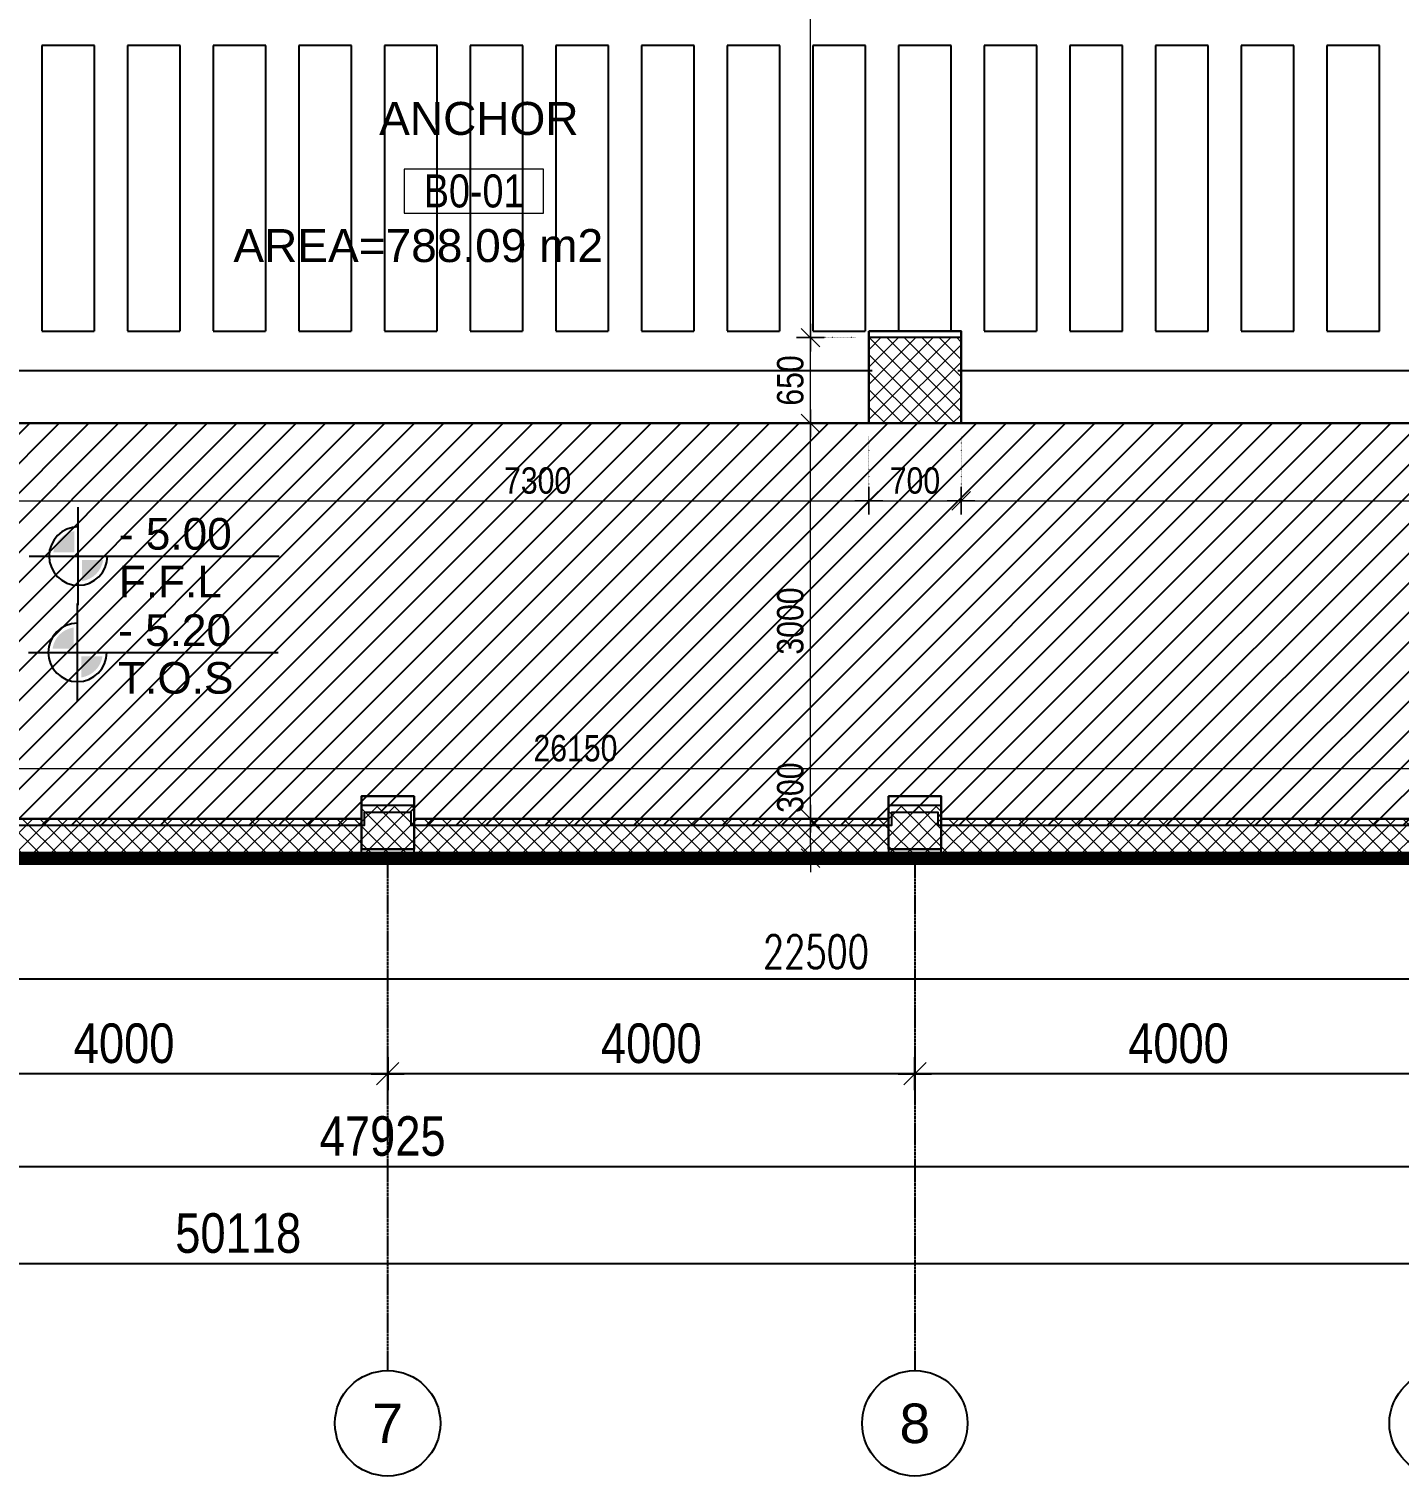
# Model space of a CAD drawing. Header units: inches. Extents: x 676944 to 1044153, y 326920 to 502369.
# Drawn here: x 721926 to 732321, y 361923 to 372902 of the extents above; entities that cross this region are included whole.
import ezdxf
from ezdxf.enums import TextEntityAlignment as Align

# ---------------------------------------------------------------- set-up
doc = ezdxf.new("R2010")
doc.units = ezdxf.units.IN
doc.header["$MEASUREMENT"] = 0
for name, pattern in [('CENTER', [50.8, 31.75, -6.35, 6.35, -6.35]), ('DASHED2', [9.525, 6.35, -3.175]), ('DOT2', [3.175, 0, -3.175]), ('HIDDEN', [9.525, 6.35, -3.175])]:
    doc.linetypes.add(name, pattern=pattern)
for name, color, linetype, lineweight in [('A-DIMENSION', 7, 'Continuous', 9), ('A-LEASING LINE', 7, 'DASHED2', 9), ('A-LEASING NUMBER', 130, 'Continuous', 9), ('A-LEVEL', 181, 'Continuous', 9), ('A-LEVEL-CON', 74, 'Continuous', 9), ('A-LEVEL-FFL', 181, 'Continuous', 9), ('wall hatch', 252, 'Continuous', 0)]:
    doc.layers.add(name, color=color, linetype=linetype, lineweight=lineweight)
for name, color, linetype in [('Axis', 9, 'CENTER'), ('dim-axis', 15, 'Continuous'), ('LEVELS', 181, 'Continuous'), ('S-BEAM', 2, 'Continuous'), ('S-COL', 210, 'Continuous'), ('S-COL-1', 7, 'Continuous'), ('S-HAT', 45, 'Continuous'), ('S-RIBS', 43, 'HIDDEN'), ('S-WALL', 1, 'Continuous'), ('TEXT', 181, 'Continuous')]:
    doc.layers.add(name, color=color, linetype=linetype)
doc.styles.add('Arch-Dim', font='romans.shx', dxfattribs={"width": 0.75})
doc.styles.add('ARIAL', font='ARIALN.TTF')
doc.styles.get("Standard").update_dxf_attribs({"font": 'arial.ttf'})
doc.styles.add('style1', font='arial.ttf')
doc.dimstyles.new('Annotative', dxfattribs={"dimscale": 100, "dimtxt": 2.5, "dimasz": 1.5, "dimexe": 1.5, "dimexo": 1.5, "dimgap": 0.8, "dimtad": 1, "dimdec": 0, "dimzin": 3, "dimdsep": 46, "dimtxsty": 'Arch-Dim', "dimblk": 'ARCHTICK', "dimcen": 2.5, "dimazin": 2, "dimtfac": 0.75, "dimtdec": 0, "dimtix": 1, "dimtmove": 2, "dimatfit": 3, "dimfxl": 1, "dimtolj": 1, "dimtzin": 0, "dimarcsym": 0})
doc.dimstyles.new('DIM-100', dxfattribs={"dimscale": 150, "dimtxt": 2, "dimasz": 1, "dimexe": 0.75, "dimexo": 1, "dimgap": 0.5, "dimtad": 1, "dimdec": 0, "dimzin": 11, "dimdsep": 46, "dimtxsty": 'ARIAL', "dimblk": 'R', "dimcen": 2.5, "dimdle": 1, "dimclrd": 256, "dimclre": 256, "dimclrt": 256, "dimazin": 0, "dimtfac": 1, "dimtdec": 0, "dimtix": 1, "dimtmove": 2, "dimatfit": 3, "dimldrblk": 'R', "dimtolj": 1, "dimtzin": 3, "dimlwd": -1, "dimlwe": 13, "dimarcsym": 0})
doc.dimstyles.get("Standard").update_dxf_attribs({"dimtxt": 0.18, "dimasz": 0.18, "dimexe": 0.18, "dimexo": 0.0625, "dimgap": 0.09, "dimtad": 0, "dimtih": 1, "dimtoh": 1, "dimdec": 4, "dimzin": 0, "dimdsep": 46, "dimtxsty": 'Standard', "dimcen": 0.09, "dimadec": 0, "dimazin": 0, "dimtfac": 1, "dimtdec": 4, "dimtofl": 0, "dimtmove": 0, "dimatfit": 3, "dimfxl": 1, "dimtolj": 1, "dimtzin": 0, "dimarcsym": 0})
pattern_1 = [(45, (190988.5, 110389.5), (-66.291261, 66.291261), []), (135, (190988.5, 110389.5), (-66.291261, -66.291261), [])]

# ---------------------------------------------------------------- blocks, each defined once
blk = doc.blocks.new('LEASING')
at = {"layer": 'A-LEASING NUMBER'}
blk.add_lwpolyline([(0, 0), (1057, 0), (1057, 336), (0, 336)], close=True, dxfattribs=at)
at = {"layer": 'A-LEASING NUMBER', "style": 'ARIAL'}
blk.add_attdef('4TH-01', text='', height=250, dxfattribs=at).set_placement((530, 170), align=Align.MIDDLE_CENTER)
blk = doc.blocks.new('level')
at = {"layer": 'LEVELS'}
for points in [[(42.7, 3.7), (22.8, 3.7, -0.325023), (42.7, 23.7)], [(70.2, -3.7), (50.2, -3.7), (50.2, -23.7, 0.325023)]]:
    blk.add_hatch(color=256, dxfattribs=at).paths.add_polyline_path(points)
for p, q in [((46.5, -46.5), (46.5, 46.5)), ((0, 0), (236.9, 0))]:
    blk.add_line(p, q, dxfattribs=at)
blk.add_arc((46.5, 0), 27.7, 90, 0, dxfattribs=at)
at = {"layer": 'LEVELS', "style": 'style1', "flags": 8}
for tag, p in [('+0.00', (85, 6.1)), ('F.F.L', (85, -39.1))]:
    blk.add_attdef(tag, p, '', height=30, dxfattribs=at)
blk = doc.blocks.new('R')
for p, q in [((0, -1.05), (0, 1.05)), ((-1.05, 0), (1.05, 0))]:
    blk.add_line(p, q)
at = {"color": 4, "lineweight": 13}
blk.add_line((-0.707, -0.707), (0.707, 0.707), dxfattribs=at)
blk = doc.blocks.new('*D185')
at = {"layer": 'A-DIMENSION', "linetype": 'DOT2', "lineweight": 13, "transparency": 16777216}
for p, q in [((720998, 369810), (720998, 369248)), ((728298, 369810), (728298, 369248))]:
    blk.add_line(p, q, dxfattribs=at)
at = {"layer": 'A-DIMENSION', "transparency": 16777216}
blk.add_line((721098, 369323), (728198, 369323), dxfattribs=at)
at = {"layer": 'Defpoints', "color": 0, "transparency": 16777216}
for p in [(720998, 369910), (728298, 369910), (728298, 369323)]:
    blk.add_point(p, dxfattribs=at)
at = {"layer": 'A-DIMENSION', "transparency": 16777216, "xscale": 100, "yscale": 100, "zscale": 100, "rotation": 180}
blk.add_blockref('R', (720998, 369323), dxfattribs=at)
at = {"layer": 'A-DIMENSION', "transparency": 16777216, "xscale": 100, "yscale": 100, "zscale": 100}
blk.add_blockref('R', (728298, 369323), dxfattribs=at)
at = {"layer": 'A-DIMENSION', "transparency": 16777216, "insert": (725785, 369475), "char_height": 200, "attachment_point": 5, "style": 'ARIAL'}
blk.add_mtext('\\A1;7300', dxfattribs=at)
blk = doc.blocks.new('*D186')
at = {"layer": 'A-DIMENSION', "linetype": 'DOT2', "lineweight": 13, "transparency": 16777216}
for p, q in [((728298, 369810), (728298, 369248)), ((728998, 369810), (728998, 369248))]:
    blk.add_line(p, q, dxfattribs=at)
at = {"layer": 'A-DIMENSION', "transparency": 16777216}
blk.add_line((728398, 369323), (728898, 369323), dxfattribs=at)
at = {"layer": 'Defpoints', "color": 0, "transparency": 16777216}
for p in [(728298, 369910), (728998, 369910), (728998, 369323)]:
    blk.add_point(p, dxfattribs=at)
at = {"layer": 'A-DIMENSION', "transparency": 16777216, "xscale": 100, "yscale": 100, "zscale": 100, "rotation": 180}
blk.add_blockref('R', (728298, 369323), dxfattribs=at)
at = {"layer": 'A-DIMENSION', "transparency": 16777216, "xscale": 100, "yscale": 100, "zscale": 100}
blk.add_blockref('R', (728998, 369323), dxfattribs=at)
at = {"layer": 'A-DIMENSION', "transparency": 16777216, "insert": (728648, 369475), "char_height": 200, "attachment_point": 5, "style": 'ARIAL'}
blk.add_mtext('\\A1;700', dxfattribs=at)
blk = doc.blocks.new('*D187')
at = {"layer": 'A-DIMENSION', "linetype": 'DOT2', "lineweight": 13, "transparency": 16777216}
for p, q in [((728998, 369810), (728998, 369248)), ((736298, 369810), (736298, 369248))]:
    blk.add_line(p, q, dxfattribs=at)
at = {"layer": 'A-DIMENSION', "transparency": 16777216}
blk.add_line((729098, 369323), (736198, 369323), dxfattribs=at)
at = {"layer": 'Defpoints', "color": 0, "transparency": 16777216}
for p in [(728998, 369910), (736298, 369910), (736298, 369323)]:
    blk.add_point(p, dxfattribs=at)
at = {"layer": 'A-DIMENSION', "transparency": 16777216, "xscale": 100, "yscale": 100, "zscale": 100, "rotation": 180}
blk.add_blockref('R', (728998, 369323), dxfattribs=at)
at = {"layer": 'A-DIMENSION', "transparency": 16777216, "xscale": 100, "yscale": 100, "zscale": 100}
blk.add_blockref('R', (736298, 369323), dxfattribs=at)
at = {"layer": 'A-DIMENSION', "transparency": 16777216, "insert": (732648, 369475), "char_height": 200, "attachment_point": 5, "style": 'ARIAL'}
blk.add_mtext('\\A1;7300', dxfattribs=at)
blk = doc.blocks.new('*D223')
at = {"layer": 'A-DIMENSION', "linetype": 'DOT2', "lineweight": 13, "transparency": 16777216}
for p, q in [((727882, 366910), (727930, 366910)), ((727882, 366610), (727930, 366610))]:
    blk.add_line(p, q, dxfattribs=at)
at = {"layer": 'A-DIMENSION', "transparency": 16777216}
blk.add_line((727855, 366710), (727855, 366810), dxfattribs=at)
at = {"layer": 'Defpoints', "color": 0, "transparency": 16777216}
for p in [(727782, 366910), (727855, 366910), (727782, 366610)]:
    blk.add_point(p, dxfattribs=at)
at = {"layer": 'A-DIMENSION', "transparency": 16777216, "xscale": 100, "yscale": 100, "zscale": 100}
for p, rotation in [((727855, 366910), 90), ((727855, 366610), 270)]:
    blk.add_blockref('R', p, dxfattribs=dict(at, rotation=rotation))
at = {"layer": 'A-DIMENSION', "transparency": 16777216, "insert": (727703, 367146), "char_height": 200, "attachment_point": 5, "rotation": 90, "style": 'ARIAL'}
blk.add_mtext('\\A1;300', dxfattribs=at)
blk = doc.blocks.new('*D224')
at = {"layer": 'A-DIMENSION', "linetype": 'DOT2', "lineweight": 13, "transparency": 16777216}
for p, q in [((728198, 369910), (727780, 369910)), ((727882, 366910), (727930, 366910))]:
    blk.add_line(p, q, dxfattribs=at)
at = {"layer": 'A-DIMENSION', "transparency": 16777216}
blk.add_line((727855, 367010), (727855, 369810), dxfattribs=at)
at = {"layer": 'Defpoints', "color": 0, "transparency": 16777216}
for p in [(727855, 369910), (728298, 369910), (727782, 366910)]:
    blk.add_point(p, dxfattribs=at)
at = {"layer": 'A-DIMENSION', "transparency": 16777216, "xscale": 100, "yscale": 100, "zscale": 100}
for p, rotation in [((727855, 369910), 90), ((727855, 366910), 270)]:
    blk.add_blockref('R', p, dxfattribs=dict(at, rotation=rotation))
at = {"layer": 'A-DIMENSION', "transparency": 16777216, "insert": (727703, 368410), "char_height": 200, "attachment_point": 5, "rotation": 90, "style": 'ARIAL'}
blk.add_mtext('\\A1;3000', dxfattribs=at)
blk = doc.blocks.new('*D225')
at = {"layer": 'A-DIMENSION', "linetype": 'DOT2', "lineweight": 13, "transparency": 16777216}
for p, q in [((728198, 370560), (727780, 370560)), ((728198, 369910), (727780, 369910))]:
    blk.add_line(p, q, dxfattribs=at)
at = {"layer": 'A-DIMENSION', "transparency": 16777216}
blk.add_line((727855, 370010), (727855, 370460), dxfattribs=at)
at = {"layer": 'Defpoints', "color": 0, "transparency": 16777216}
for p in [(727855, 370560), (728298, 370560), (728298, 369910)]:
    blk.add_point(p, dxfattribs=at)
at = {"layer": 'A-DIMENSION', "transparency": 16777216, "xscale": 100, "yscale": 100, "zscale": 100}
for p, rotation in [((727855, 370560), 90), ((727855, 369910), 270)]:
    blk.add_blockref('R', p, dxfattribs=dict(at, rotation=rotation))
at = {"layer": 'A-DIMENSION', "transparency": 16777216, "insert": (727703, 370235), "char_height": 200, "attachment_point": 5, "rotation": 90, "style": 'ARIAL'}
blk.add_mtext('\\A1;650', dxfattribs=at)
blk = doc.blocks.new('*D226')
at = {"layer": 'A-DIMENSION', "linetype": 'DOT2', "lineweight": 13, "transparency": 16777216}
for p, q in [((727298, 377710), (727930, 377710)), ((728198, 370560), (727780, 370560))]:
    blk.add_line(p, q, dxfattribs=at)
at = {"layer": 'A-DIMENSION', "transparency": 16777216}
blk.add_line((727855, 370660), (727855, 377610), dxfattribs=at)
at = {"layer": 'Defpoints', "color": 0, "transparency": 16777216}
for p in [(727198, 377710), (727855, 377710), (728298, 370560)]:
    blk.add_point(p, dxfattribs=at)
at = {"layer": 'A-DIMENSION', "transparency": 16777216, "xscale": 100, "yscale": 100, "zscale": 100}
for p, rotation in [((727855, 377710), 90), ((727855, 370560), 270)]:
    blk.add_blockref('R', p, dxfattribs=dict(at, rotation=rotation))
at = {"layer": 'A-DIMENSION', "transparency": 16777216, "insert": (727703, 374135), "char_height": 200, "attachment_point": 5, "rotation": 90, "style": 'ARIAL'}
blk.add_mtext('\\A1;7150', dxfattribs=at)
blk = doc.blocks.new('*D235')
at = {"layer": 'A-DIMENSION', "linetype": 'DOT2', "lineweight": 13, "transparency": 16777216}
for p, q in [((712997, 367392), (712997, 367367)), ((739147, 367185), (739147, 367367))]:
    blk.add_line(p, q, dxfattribs=at)
at = {"layer": 'A-DIMENSION', "transparency": 16777216}
blk.add_line((713097, 367292), (739047, 367292), dxfattribs=at)
at = {"layer": 'Defpoints', "color": 0, "transparency": 16777216}
for p in [(712997, 367292), (739147, 367292), (739147, 367085)]:
    blk.add_point(p, dxfattribs=at)
at = {"layer": 'A-DIMENSION', "transparency": 16777216, "xscale": 100, "yscale": 100, "zscale": 100, "rotation": 180}
blk.add_blockref('R', (712997, 367292), dxfattribs=at)
at = {"layer": 'A-DIMENSION', "transparency": 16777216, "xscale": 100, "yscale": 100, "zscale": 100}
blk.add_blockref('R', (739147, 367292), dxfattribs=at)
at = {"layer": 'A-DIMENSION', "transparency": 16777216, "insert": (726072, 367444), "char_height": 200, "attachment_point": 5, "style": 'ARIAL'}
blk.add_mtext('\\A1;26150', dxfattribs=at)
blk = doc.blocks.new('_ArchTick')
at = {"color": 0, "linetype": 'ByBlock', "const_width": 0.15}
blk.add_lwpolyline([(-0.5, -0.5), (0.5, 0.5)], dxfattribs=at)
blk = doc.blocks.new('*D236')
at = {"layer": 'A-DIMENSION', "color": 0, "lineweight": -2, "transparency": 16777216}
for p, q in [((716647, 365775), (716647, 365546)), ((739147, 365775), (739147, 365546)), ((716647, 365696), (739147, 365696))]:
    blk.add_line(p, q, dxfattribs=at)
at = {"layer": 'Defpoints', "color": 0, "transparency": 16777216}
for p in [(716647, 365925), (739147, 365925), (739147, 365696)]:
    blk.add_point(p, dxfattribs=at)
at = {"layer": 'A-DIMENSION', "color": 0, "lineweight": -2, "transparency": 16777216, "xscale": 150, "yscale": 150, "zscale": 150, "rotation": 180}
blk.add_blockref('_ArchTick', (716647, 365696), dxfattribs=at)
at = {"layer": 'A-DIMENSION', "color": 0, "lineweight": -2, "transparency": 16777216, "xscale": 150, "yscale": 150, "zscale": 150}
blk.add_blockref('_ArchTick', (739147, 365696), dxfattribs=at)
at = {"layer": 'A-DIMENSION', "color": 0, "transparency": 16777216, "insert": (727897, 365901), "char_height": 250, "attachment_point": 5, "style": 'Arch-Dim'}
blk.add_mtext('\\A1;22500', dxfattribs=at)
blk = doc.blocks.new('*D239')
at = {"layer": 'A-DIMENSION', "color": 0, "lineweight": -2, "transparency": 16777216}
for p, q in [((716647, 365775), (716647, 365546)), ((739147, 365775), (739147, 365546)), ((716647, 365696), (739147, 365696))]:
    blk.add_line(p, q, dxfattribs=at)
at = {"layer": 'Defpoints', "color": 0, "transparency": 16777216}
for p in [(716647, 365925), (739147, 365925), (739147, 365696)]:
    blk.add_point(p, dxfattribs=at)
at = {"layer": 'A-DIMENSION', "color": 0, "lineweight": -2, "transparency": 16777216, "xscale": 150, "yscale": 150, "zscale": 150, "rotation": 180}
blk.add_blockref('_ArchTick', (716647, 365696), dxfattribs=at)
at = {"layer": 'A-DIMENSION', "color": 0, "lineweight": -2, "transparency": 16777216, "xscale": 150, "yscale": 150, "zscale": 150}
blk.add_blockref('_ArchTick', (739147, 365696), dxfattribs=at)
at = {"layer": 'A-DIMENSION', "color": 0, "transparency": 16777216, "insert": (727897, 365901), "char_height": 250, "attachment_point": 5, "style": 'Arch-Dim'}
blk.add_mtext('\\A1;22500', dxfattribs=at)
blk = doc.blocks.new('SDFGBS')
at = {"color": 254, "linetype": 'Continuous', "ltscale": 100}
blk.add_lwpolyline([(548358.7, 199352.4), (548358.7, 205055.3), (548158.7, 205052.4), (546609.2, 205052.4), (546609.2, 211052.4), (542748.5, 211052.4), (542748.5, 217853.6), (543751.9, 217706.5), (543785.2, 217903.8), (544329.2, 221715.1), (545372.1, 229020.7), (545414.4, 229317.7), (509749.2, 234378), (508982.7, 222668.9), (530759.5, 219560.9), (530757.7, 213002.3), (529859.4, 213002.3), (529859.4, 212802.4), (529859.4, 209552.4), (521809.4, 209552.4), (521809.4, 209352.4), (521809.4, 199352.4), (548358.7, 199352.4)], dxfattribs=at)
at = {"layer": 'S-WALL', "color": 254}
blk.add_lwpolyline([(509749.2, 234378), (509749.2, 234378), (507454.1, 199352.4), (557584.1, 199352.4), (559375.7, 227295.1), (545410.2, 229288.3)], dxfattribs=at)
blk = doc.blocks.new('*D359')
at = {"layer": 'Defpoints', "color": 0, "transparency": 16777216}
for p in [(251664, 412600), (203739, 412524), (251664, 412524)]:
    blk.add_point(p, dxfattribs=at)
at = {"layer": 'dim-axis', "linetype": 'DOT2', "lineweight": 13, "transparency": 16777216}
for p, q in [((203739, 412674), (203739, 412712)), ((251664, 412674), (251664, 412712))]:
    blk.add_line(p, q, dxfattribs=at)
at = {"layer": 'dim-axis', "transparency": 16777216}
blk.add_line((203859, 412600), (251544, 412600), dxfattribs=at)
at = {"layer": 'dim-axis', "transparency": 16777216, "xscale": 120, "yscale": 120, "zscale": 120, "rotation": 180}
blk.add_blockref('R', (203739, 412600), dxfattribs=at)
at = {"layer": 'dim-axis', "transparency": 16777216, "xscale": 120, "yscale": 120, "zscale": 120}
blk.add_blockref('R', (251664, 412600), dxfattribs=at)
at = {"layer": 'dim-axis', "transparency": 16777216, "insert": (227701, 412828), "char_height": 300, "attachment_point": 5, "style": 'ARIAL'}
blk.add_mtext('\\A1;47925', dxfattribs=at)
blk = doc.blocks.new('*D360')
at = {"layer": 'Defpoints', "color": 0, "transparency": 16777216}
for p in [(251664, 411864), (201546, 411788), (251664, 411788)]:
    blk.add_point(p, dxfattribs=at)
at = {"layer": 'dim-axis', "linetype": 'DOT2', "lineweight": 13, "transparency": 16777216}
for p, q in [((201546, 411938), (201546, 411976)), ((251664, 411938), (251664, 411976))]:
    blk.add_line(p, q, dxfattribs=at)
at = {"layer": 'dim-axis', "transparency": 16777216}
blk.add_line((201666, 411864), (251544, 411864), dxfattribs=at)
at = {"layer": 'dim-axis', "transparency": 16777216, "xscale": 120, "yscale": 120, "zscale": 120, "rotation": 180}
blk.add_blockref('R', (201546, 411864), dxfattribs=at)
at = {"layer": 'dim-axis', "transparency": 16777216, "xscale": 120, "yscale": 120, "zscale": 120}
blk.add_blockref('R', (251664, 411864), dxfattribs=at)
at = {"layer": 'dim-axis', "transparency": 16777216, "insert": (226605, 412092), "char_height": 300, "attachment_point": 5, "style": 'ARIAL'}
blk.add_mtext('\\A1;50118', dxfattribs=at)
blk = doc.blocks.new('*D361')
at = {"layer": 'Defpoints', "color": 0, "transparency": 16777216}
for p in [(231739, 414252), (235739, 414252), (231739, 413303)]:
    blk.add_point(p, dxfattribs=at)
at = {"layer": 'dim-axis', "linetype": 'DOT2', "lineweight": 13, "transparency": 16777216}
for p, q in [((231739, 414102), (231739, 413191)), ((235739, 414102), (235739, 413191))]:
    blk.add_line(p, q, dxfattribs=at)
at = {"layer": 'dim-axis', "transparency": 16777216}
blk.add_line((235619, 413303), (231859, 413303), dxfattribs=at)
at = {"layer": 'dim-axis', "transparency": 16777216, "xscale": 120, "yscale": 120, "zscale": 120, "rotation": 180}
blk.add_blockref('R', (231739, 413303), dxfattribs=at)
at = {"layer": 'dim-axis', "transparency": 16777216, "xscale": 120, "yscale": 120, "zscale": 120}
blk.add_blockref('R', (235739, 413303), dxfattribs=at)
at = {"layer": 'dim-axis', "transparency": 16777216, "insert": (233739, 413532), "char_height": 300, "attachment_point": 5, "style": 'ARIAL'}
blk.add_mtext('\\A1;4000', dxfattribs=at)
blk = doc.blocks.new('*D362')
at = {"layer": 'Defpoints', "color": 0, "transparency": 16777216}
for p in [(227739, 414252), (231739, 414252), (227739, 413303)]:
    blk.add_point(p, dxfattribs=at)
at = {"layer": 'dim-axis', "linetype": 'DOT2', "lineweight": 13, "transparency": 16777216}
for p, q in [((227739, 414102), (227739, 413191)), ((231739, 414102), (231739, 413191))]:
    blk.add_line(p, q, dxfattribs=at)
at = {"layer": 'dim-axis', "transparency": 16777216}
blk.add_line((231619, 413303), (227859, 413303), dxfattribs=at)
at = {"layer": 'dim-axis', "transparency": 16777216, "xscale": 120, "yscale": 120, "zscale": 120, "rotation": 180}
blk.add_blockref('R', (227739, 413303), dxfattribs=at)
at = {"layer": 'dim-axis', "transparency": 16777216, "xscale": 120, "yscale": 120, "zscale": 120}
blk.add_blockref('R', (231739, 413303), dxfattribs=at)
at = {"layer": 'dim-axis', "transparency": 16777216, "insert": (229739, 413532), "char_height": 300, "attachment_point": 5, "style": 'ARIAL'}
blk.add_mtext('\\A1;4000', dxfattribs=at)
blk = doc.blocks.new('*D363')
at = {"layer": 'Defpoints', "color": 0, "transparency": 16777216}
for p in [(223739, 414252), (227739, 414252), (223739, 413303)]:
    blk.add_point(p, dxfattribs=at)
at = {"layer": 'dim-axis', "linetype": 'DOT2', "lineweight": 13, "transparency": 16777216}
for p, q in [((223739, 414102), (223739, 413191)), ((227739, 414102), (227739, 413191))]:
    blk.add_line(p, q, dxfattribs=at)
at = {"layer": 'dim-axis', "transparency": 16777216}
blk.add_line((227619, 413303), (223859, 413303), dxfattribs=at)
at = {"layer": 'dim-axis', "transparency": 16777216, "xscale": 120, "yscale": 120, "zscale": 120, "rotation": 180}
blk.add_blockref('R', (223739, 413303), dxfattribs=at)
at = {"layer": 'dim-axis', "transparency": 16777216, "xscale": 120, "yscale": 120, "zscale": 120}
blk.add_blockref('R', (227739, 413303), dxfattribs=at)
at = {"layer": 'dim-axis', "transparency": 16777216, "insert": (225739, 413532), "char_height": 300, "attachment_point": 5, "style": 'ARIAL'}
blk.add_mtext('\\A1;4000', dxfattribs=at)
blk = doc.blocks.new('CEILING PLAN')
at = {"layer": 'S-HAT'}
h = blk.add_hatch(dxfattribs=at)
h.set_pattern_fill('ANSI31', color=254, scale=50, style=0)
h.set_pattern_definition([(45, (393264, 521461.99), (-112.2532, 112.2532), [])])
h.paths.add_polyline_path([(387566, 455223), (387516, 455223), (387316, 455223), (387265, 455223), (387246, 454923), (387066, 452173), (388828, 452173), (388828, 452273), (389178, 452273), (389178, 452173), (392828, 452173), (392828, 452273), (393178, 452273), (393178, 452173), (396828, 452173), (396828, 452273), (397178, 452273), (397178, 452173), (400828, 452173), (400828, 452273), (401178, 452273), (401178, 452173), (404828, 452173), (404828, 452273), (405178, 452273), (405178, 452173), (408828, 452173), (408828, 452273), (409178, 452273), (409178, 452173), (412828, 452173), (412828, 452273), (413178, 452273), (413178, 452173), (416828, 452173), (416828, 452273), (417178, 452273), (417178, 452173), (420828, 452173), (420828, 452273), (421178, 452273), (421178, 452173), (424828, 452173), (424828, 452273), (425178, 452273), (425178, 452173), (428828, 452173), (428828, 452273), (429178, 452273), (429178, 452173), (432828, 452173), (432828, 452273), (433178, 452273), (433178, 455223)])
at = {"layer": 'S-BEAM', "color": 254}
for p, q in [((409328, 455623), (416678, 455623)), ((417328, 455623), (424678, 455623)), ((387315, 455223), (436839, 455223))]:
    blk.add_line(p, q, dxfattribs=at)
at = {"layer": 'S-COL-1', "color": 254, "lineweight": 30}
for points in [[(416653, 455923), (416653, 455223), (417353, 455223), (417353, 455923)], [(412803, 451993), (413203, 451993), (413203, 452393), (412803, 452393)], [(416803, 451993), (417203, 451993), (417203, 452393), (416803, 452393)]]:
    blk.add_lwpolyline(points, close=True, dxfattribs=at)
at = {"layer": 'S-HAT', "color": 254}
for points in [[(432728, 455223), (387566, 455223)], [(397178, 452173), (400828, 452173), (400828, 452273), (401178, 452273), (401178, 452173), (404828, 452173), (404828, 452273), (405178, 452273), (405178, 452173), (408828, 452173), (408828, 452273), (409178, 452273), (409178, 452173), (412828, 452173), (412828, 452273), (413178, 452273), (413178, 452173), (416828, 452173), (416828, 452273), (417178, 452273), (417178, 452173), (420828, 452173)]]:
    blk.add_lwpolyline(points, dxfattribs=at)
at = {"layer": 'S-RIBS', "color": 254, "ltscale": 0.4}
for points in [[(410778, 458090), (410378, 458090), (410378, 455923), (410778, 455923)], [(411428, 458090), (411028, 458090), (411028, 455923), (411428, 455923)], [(412078, 458090), (411678, 458090), (411678, 455923), (412078, 455923)], [(412728, 458090), (412328, 458090), (412328, 455923), (412728, 455923)], [(413378, 458090), (412978, 458090), (412978, 455923), (413378, 455923)], [(414028, 458090), (413628, 458090), (413628, 455923), (414028, 455923)], [(414678, 458090), (414278, 458090), (414278, 455923), (414678, 455923)], [(415328, 458090), (414928, 458090), (414928, 455923), (415328, 455923)], [(415978, 458090), (415578, 458090), (415578, 455923), (415978, 455923)], [(416628, 458090), (416228, 458090), (416228, 455923), (416628, 455923)], [(417278, 458090), (416878, 458090), (416878, 455923), (417278, 455923)], [(417928, 458090), (417528, 458090), (417528, 455923), (417928, 455923)], [(418578, 458090), (418178, 458090), (418178, 455923), (418578, 455923)], [(419228, 458090), (418828, 458090), (418828, 455923), (419228, 455923)], [(419878, 458090), (419478, 458090), (419478, 455923), (419878, 455923)], [(420528, 458090), (420128, 458090), (420128, 455923), (420528, 455923)]]:
    blk.add_lwpolyline(points, close=True, dxfattribs=at)
at = {"layer": 'S-WALL', "color": 254}
blk.add_lwpolyline([(436928, 451923), (386799, 451923), (389094, 486949), (438720, 479866)], close=True, dxfattribs=at)
for points in [[(412803, 452223), (409203, 452223)], [(416803, 452223), (413203, 452223)], [(420803, 452223), (417203, 452223)]]:
    blk.add_lwpolyline(points, dxfattribs=at)
blk = doc.blocks.new('FSDRHGT')
at = {"layer": 'Axis', "ltscale": 0.5}
for p, q in [((227738.7, 414937.4), (227738.7, 411050.4)), ((231738.7, 414937.4), (231738.7, 411050.4))]:
    blk.add_line(p, q, dxfattribs=at)
at = {"layer": 'Axis', "linetype": 'Continuous'}
for centre in [(227738.7, 410650.4), (231738.7, 410650.4), (235738.7, 410650.4)]:
    blk.add_circle(centre, 400, dxfattribs=at)
at = {"layer": 'S-WALL', "color": 7}
blk.add_lwpolyline([(201534.1, 414937.4), (251664.1, 414937.4), (253455.7, 442880.1), (203829.2, 449963)], close=True, dxfattribs=at)
at = {"layer": 'Axis', "linetype": 'Continuous', "style": 'style1'}
for s, p in [('7', (227738.7, 410650.4)), ('8', (231738.7, 410650.4))]:
    blk.add_text(s, height=300, dxfattribs=at).set_placement(p, align=Align.MIDDLE)
at = {"layer": 'dim-axis', "color": 3}
for base, p1, p2, picture, middle in [((223738.7, 413303.4), (227738.7, 414251.6), (223738.7, 414251.6), '*D363', (225738.7, 413531.6)), ((227738.7, 413303.4), (231738.7, 414251.6), (227738.7, 414251.6), '*D362', (229738.7, 413531.6)), ((231738.7, 413303.4), (235738.7, 414251.6), (231738.7, 414251.6), '*D361', (233738.7, 413531.6))]:
    dim = blk.add_linear_dim(base=base, p1=p1, p2=p2, dimstyle='DIM-100', override={"dimasz": 0.8}, dxfattribs=at)
    dim.commit()
    dim.dimension.update_dxf_attribs({"geometry": picture, "text_midpoint": middle})
for p1, p2, picture, middle in [((203738.7, 412524.1), (251664.1, 412524.1), '*D359', (227701.4, 412828)), ((201546, 411787.8), (251664.1, 411787.8), '*D360', (226605.1, 412091.7))]:
    dim = blk.add_aligned_dim(p1=p1, p2=p2, distance=75.8, dimstyle='DIM-100', override={"dimasz": 0.8}, dxfattribs=at)
    dim.commit()
    dim.dimension.update_dxf_attribs({"geometry": picture, "text_midpoint": middle})

msp = doc.modelspace()

# ---------------------------------------------------------------- hatches: boundary and pattern name
at = {"layer": 'wall hatch', "linetype": 'Continuous', "ltscale": 100}
h = msp.add_hatch(dxfattribs=at)
h.set_pattern_fill('ANSI37', color=251, scale=750)
h.set_pattern_definition(pattern_1)
h.paths.add_polyline_path([(728297.9, 370560.4), (728297.9, 369910.4), (728997.9, 369910.4), (728997.9, 370560.4)])
h = msp.add_hatch(dxfattribs=at)
h.set_pattern_fill('ANSI37', color=251, scale=750)
h.set_pattern_definition(pattern_1)
h.paths.add_polyline_path([(716447.9, 366910.4), (712847.2, 366910.4), (712847.2, 366628.2), (712865, 366610.4), (716447.9, 366610.4)])
h.paths.add_polyline_path([(720447.2, 366910.4), (716847.9, 366910.4), (716847.9, 366610.4), (720447.2, 366610.4)])
h.paths.add_polyline_path([(724447.2, 366910.4), (720847.2, 366910.4), (720847.2, 366610.4), (724447.2, 366610.4)])
h.paths.add_polyline_path([(728447.9, 366910.4), (724847.2, 366910.4), (724847.2, 366610.4), (728447.9, 366610.4)])
h = msp.add_hatch(dxfattribs=at)
h.set_pattern_fill('ANSI37', color=251, scale=750)
h.set_pattern_definition(pattern_1)
h.paths.add_polyline_path([(724447.2, 366610.4), (724847.2, 366610.4), (724847.2, 367010.4), (724447.2, 367010.4)])
h = msp.add_hatch(dxfattribs=at)
h.set_pattern_fill('ANSI37', color=251, scale=750)
h.set_pattern_definition(pattern_1)
h.paths.add_polyline_path([(728447.9, 366610.4), (728847.9, 366610.4), (728847.9, 367010.4), (728447.9, 367010.4)])
h = msp.add_hatch(dxfattribs=at)
h.set_pattern_fill('ANSI37', color=251, scale=750)
h.set_pattern_definition(pattern_1)
h.paths.add_polyline_path([(732447.2, 366910.4), (728847.9, 366910.4), (728847.9, 366610.4), (732447.2, 366610.4)])
h.paths.add_polyline_path([(736447.2, 366910.4), (732847.2, 366910.4), (732847.2, 366610.4), (736447.2, 366610.4)])

# ---------------------------------------------------------------- linework, layer by layer
at = {"color": 4, "linetype": 'Continuous', "ltscale": 100}
msp.add_lwpolyline([(739347.2, 366610.4), (739347.2, 372313.3), (739147.2, 372310.4), (737597.7, 372310.4), (737597.7, 378310.4), (733737, 378310.4), (733737, 385111.6), (734740.4, 384964.5), (734773.7, 385161.8), (735317.7, 388973.1), (736360.6, 396278.7), (736402.9, 396575.7), (700737.7, 401636), (699971.2, 389926.9), (721748, 386818.9), (721746.2, 380260.3), (720847.9, 380260.3), (720847.9, 380060.4), (720847.9, 376810.4), (712797.9, 376810.4), (712797.9, 376610.4), (712797.9, 366610.4), (739347.2, 366610.4)], dxfattribs=at)
at = {"layer": 'A-LEASING LINE', "color": 6, "const_width": 100}
msp.add_lwpolyline([(700738.3, 401636), (699971.2, 389926.9), (721848, 386804.6), (721848, 380260.3), (720947.9, 380260.5), (720947.9, 376710.4), (712897.9, 376710.4), (712897.9, 366610.4), (739247.2, 366610.4), (739247.2, 372210.4), (737497.6, 372210.4), (737497.7, 378235.4), (733637, 378235.4), (733637, 385223.7), (734660.6, 385076.9), (735811.4, 393217.7), (735819, 393216.6), (736306.1, 396582.2), (700738.3, 401636)], dxfattribs=at)
at = {"layer": 'S-COL', "linetype": 'ByBlock'}
for points in [[(728297.9, 370560.4), (728297.9, 369910.4), (728997.9, 369910.4), (728997.9, 370560.4)], [(724447.2, 366610.4), (724847.2, 366610.4), (724847.2, 367010.4), (724447.2, 367010.4)], [(728447.9, 366610.4), (728847.9, 366610.4), (728847.9, 367010.4), (728447.9, 367010.4)]]:
    msp.add_lwpolyline(points, close=True, dxfattribs=at)
at = {"layer": 'S-WALL'}
for points in [[(720847.2, 366910.4), (724447.9, 366910.4)], [(724847.9, 366910.4), (728447.9, 366910.4)], [(728847.9, 366910.4), (732447.9, 366910.4)], [(712797.9, 366610.4), (739347.2, 366610.4)]]:
    msp.add_lwpolyline(points, dxfattribs=at)

# ---------------------------------------------------------------- block references
at = {"color": 4, "linetype": 'Continuous'}
for name, p in [('FSDRHGT', (496908.5, -48327)), ('CEILING PLAN', (311644.6, -85312.7)), ('SDFGBS', (190988.5, 167258))]:
    msp.add_blockref(name, p, dxfattribs=at)
at = {"layer": 'A-LEASING NUMBER'}
msp.add_blockref('LEASING', (724773.4, 371503.2), dxfattribs=at).add_auto_attribs({'4TH-01': 'B0-01'})
at = {"layer": 'A-LEVEL-CON'}
ref = msp.add_blockref('level', (721922.3, 368171.9), dxfattribs=dict(at, xscale=7.999999999999999, yscale=7.999999999999999, zscale=7.999999999999999))
ref.add_attrib('+0.00', '- 5.20', (722602.1, 368220.9), dxfattribs={"layer": 'A-LEVEL', "height": 240, "style": 'style1'})
ref.add_attrib('F.F.L', 'T.O.S', (722602.1, 367858.9), dxfattribs={"layer": 'A-LEVEL', "height": 240, "style": 'style1'})
at = {"layer": 'A-LEVEL-FFL'}
ref = msp.add_blockref('level', (721927.7, 368902.7), dxfattribs=dict(at, xscale=7.999999999999999, yscale=7.999999999999999, zscale=7.999999999999999))
ref.add_attrib('+0.00', '- 5.00', (722607.5, 368951.6), dxfattribs={"layer": 'A-LEVEL', "height": 240, "style": 'style1'})
ref.add_attrib('F.F.L', 'F.F.L', (722607.5, 368589.6), dxfattribs={"layer": 'A-LEVEL', "height": 240, "style": 'style1'})

# ---------------------------------------------------------------- texts
at = {"layer": 'TEXT', "ltscale": 0.5, "style": 'style1'}
for s, p in [('ANCHOR ', (724582.8, 372098.2)), ('AREA=788.09 m2 ', (723476.8, 371133.6))]:
    msp.add_text(s, height=250, dxfattribs=at).set_placement(p)

# ---------------------------------------------------------------- dimensions: what is measured, and where the dimension line sits
at = {"layer": 'A-DIMENSION'}
for base, p1, p2, picture, middle in [((727855, 377710.4), (728297.9, 370560.4), (727197.9, 377710.4), '*D226', (727702.9, 374135.4)), ((727855, 370560.4), (728297.9, 369910.4), (728297.9, 370560.4), '*D225', (727702.9, 370235.4)), ((727855, 369910.4), (727782.2, 366910.4), (728297.9, 369910.4), '*D224', (727702.9, 368410.4))]:
    dim = msp.add_linear_dim(base=base, p1=p1, p2=p2, angle=90, dimstyle='Standard', override={"dimscale": 100, "dimtxt": 2, "dimasz": 1, "dimexe": 0.75, "dimexo": 1, "dimgap": 0.5, "dimtad": 1, "dimtih": 0, "dimtoh": 0, "dimdec": 0, "dimzin": 3, "dimtxsty": 'ARIAL', "dimblk": 'R', "dimcen": 2.5, "dimdle": 1, "dimclrd": 256, "dimclre": 256, "dimclrt": 256, "dimadec": 2, "dimtdec": 0, "dimtix": 1, "dimtofl": 1, "dimtmove": 2, "dimldrblk": 'R', "dimfxl": 2.5, "dimtzin": 3, "dimlwd": 65535, "dimlwe": 13}, dxfattribs=at)
    dim.commit()
    dim.dimension.update_dxf_attribs({"geometry": picture, "text_midpoint": middle})
dim = msp.add_linear_dim(base=(728297.9, 369323.2), p1=(720997.9, 369910.4), p2=(728297.9, 369910.4), dimstyle='Standard', override={"dimscale": 100, "dimtxt": 2, "dimasz": 1, "dimexe": 0.75, "dimexo": 1, "dimgap": 0.5, "dimtad": 1, "dimtih": 0, "dimtoh": 0, "dimdec": 0, "dimzin": 3, "dimtxsty": 'ARIAL', "dimblk": 'R', "dimcen": 2.5, "dimdle": 1, "dimclrd": 256, "dimclre": 256, "dimclrt": 256, "dimadec": 2, "dimtdec": 0, "dimtix": 1, "dimtofl": 1, "dimtmove": 2, "dimldrblk": 'R', "dimfxl": 2.5, "dimtzin": 3, "dimlwd": 65535, "dimlwe": 13}, dxfattribs=at)
dim.commit()
dim.dimension.update_dxf_attribs({"geometry": '*D185', "text_midpoint": (725785.4, 369475.3), "dimtype": 160})
for base, p1, p2, dimstyle, override, picture, middle in [((728997.9, 369323.2), (728297.9, 369910.4), (728997.9, 369910.4), 'Standard', {"dimscale": 100, "dimtxt": 2, "dimasz": 1, "dimexe": 0.75, "dimexo": 1, "dimgap": 0.5, "dimtad": 1, "dimtih": 0, "dimtoh": 0, "dimdec": 0, "dimzin": 3, "dimtxsty": 'ARIAL', "dimblk": 'R', "dimcen": 2.5, "dimdle": 1, "dimclrd": 256, "dimclre": 256, "dimclrt": 256, "dimadec": 2, "dimtdec": 0, "dimtix": 1, "dimtofl": 1, "dimtmove": 2, "dimldrblk": 'R', "dimfxl": 2.5, "dimtzin": 3, "dimlwd": 65535, "dimlwe": 13}, '*D186', (728647.9, 369475.3)), ((736297.9, 369323.2), (728997.9, 369910.4), (736297.9, 369910.4), 'Standard', {"dimscale": 100, "dimtxt": 2, "dimasz": 1, "dimexe": 0.75, "dimexo": 1, "dimgap": 0.5, "dimtad": 1, "dimtih": 0, "dimtoh": 0, "dimdec": 0, "dimzin": 3, "dimtxsty": 'ARIAL', "dimblk": 'R', "dimcen": 2.5, "dimdle": 1, "dimclrd": 256, "dimclre": 256, "dimclrt": 256, "dimadec": 2, "dimtdec": 0, "dimtix": 1, "dimtofl": 1, "dimtmove": 2, "dimldrblk": 'R', "dimfxl": 2.5, "dimtzin": 3, "dimlwd": 65535, "dimlwe": 13}, '*D187', (732647.9, 369475.3)), ((739147.2, 367292.1), (712997.2, 367292.1), (739147.2, 367085.4), 'Standard', {"dimscale": 100, "dimtxt": 2, "dimasz": 1, "dimexe": 0.75, "dimexo": 1, "dimgap": 0.5, "dimtad": 1, "dimtih": 0, "dimtoh": 0, "dimdec": 0, "dimzin": 3, "dimtxsty": 'ARIAL', "dimblk": 'R', "dimcen": 2.5, "dimdle": 1, "dimclrd": 256, "dimclre": 256, "dimclrt": 256, "dimadec": 2, "dimtdec": 0, "dimtix": 1, "dimtofl": 1, "dimtmove": 2, "dimldrblk": 'R', "dimfxl": 2.5, "dimtzin": 3, "dimlwd": 65535, "dimlwe": 13}, '*D235', (726072.2, 367444.2)), ((739147.2, 365696.2), (716647.2, 365924.6), (739147.2, 365924.6), 'Annotative', {"dimscale": 0, "dimtix": 1, "dimtofl": 1, "dimtmove": 1, "dimatfit": 1, "dimfxl": 2.5}, '*D236', (727897.2, 365901.2)), ((739147.2, 365696.2), (716647.2, 365924.6), (739147.2, 365924.6), 'Annotative', {"dimscale": 0, "dimtix": 1, "dimtofl": 1, "dimtmove": 1, "dimatfit": 1, "dimfxl": 2.5}, '*D239', (727897.2, 365901.2))]:
    dim = msp.add_linear_dim(base=base, p1=p1, p2=p2, dimstyle=dimstyle, override=override, dxfattribs=at)
    dim.commit()
    dim.dimension.update_dxf_attribs({"geometry": picture, "text_midpoint": middle})
dim = msp.add_linear_dim(base=(727855, 366910.4), p1=(727782.2, 366610.4), p2=(727782.2, 366910.4), angle=90, dimstyle='Standard', override={"dimscale": 100, "dimtxt": 2, "dimasz": 1, "dimexe": 0.75, "dimexo": 1, "dimgap": 0.5, "dimtad": 1, "dimtih": 0, "dimtoh": 0, "dimdec": 0, "dimzin": 3, "dimtxsty": 'ARIAL', "dimblk": 'R', "dimcen": 2.5, "dimdle": 1, "dimclrd": 256, "dimclre": 256, "dimclrt": 256, "dimadec": 2, "dimtdec": 0, "dimtix": 1, "dimtofl": 1, "dimtmove": 2, "dimldrblk": 'R', "dimfxl": 2.5, "dimtzin": 3, "dimlwd": 65535, "dimlwe": 13}, dxfattribs=at)
dim.commit()
dim.dimension.update_dxf_attribs({"geometry": '*D223', "text_midpoint": (727702.9, 367146.1), "dimtype": 160})

doc.saveas('drawing.dxf')
